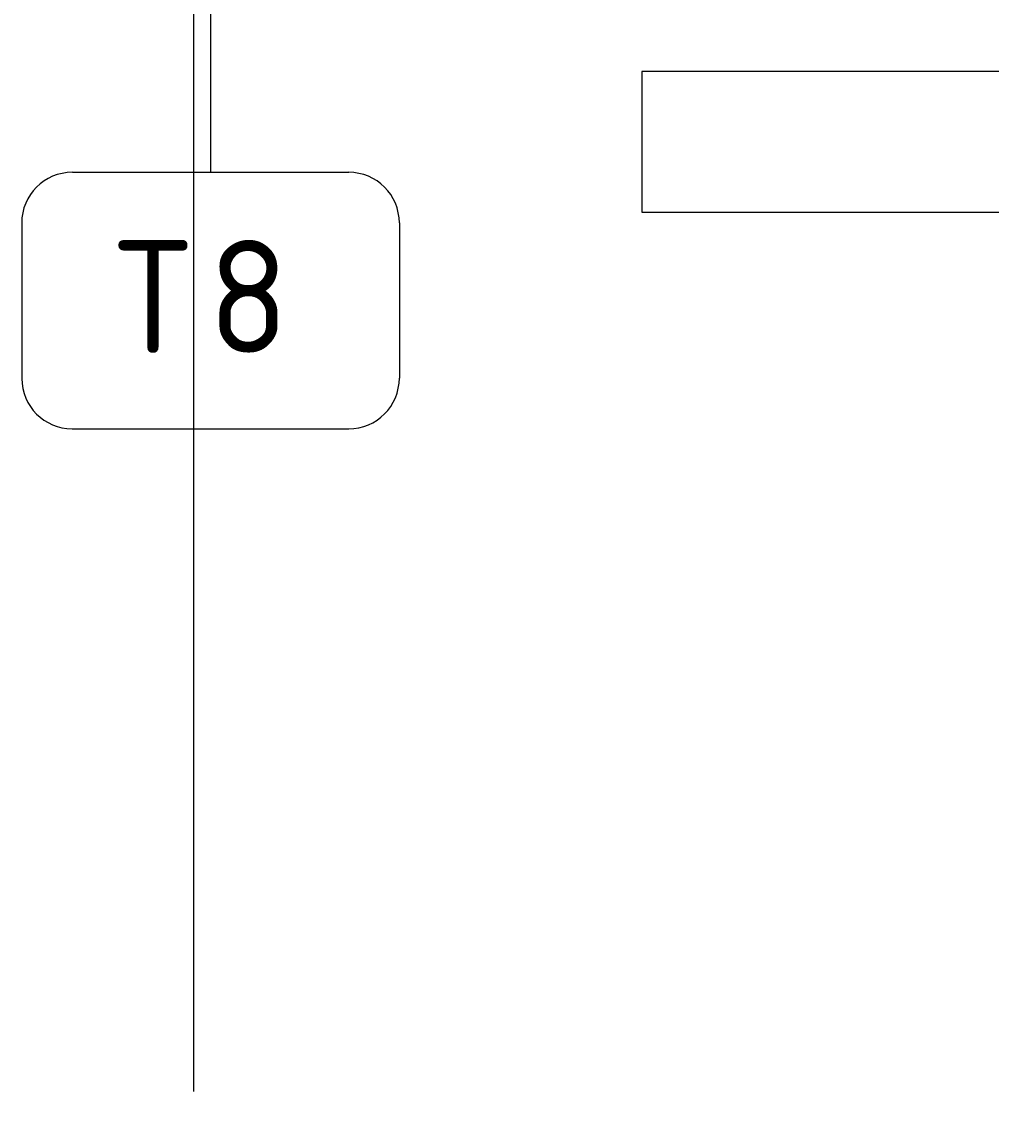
# Model space of a CAD drawing. Header units: millimetres. Extents: x 35092 to 251863, y -8553 to 29549.
# Drawn here: x 54154 to 55877, y 23898 to 25830 of the extents above; entities that cross this region are included whole.
import ezdxf

# ---------------------------------------------------------------- set-up
doc = ezdxf.new("R2010")
doc.units = ezdxf.units.MM
doc.linetypes.add('Осевая', pattern=[3175, 635, -476.25, 1587.5, -476.25])
doc.layers.add('I-FURN-1', color=9, linetype='Continuous', lineweight=9, true_color=0x808080)
for name, color, linetype, lineweight in [('I-FURN-IDEN', 7, 'Continuous', 9), ('Оси', 7, 'Continuous', 9), ('Оси-2', 7, 'Осевая', 9)]:
    doc.layers.add(name, color=color, linetype=linetype, lineweight=lineweight)
doc.styles.add('GOST Common', font='GOST_Common.ttf', dxfattribs={"height": 200})

# ---------------------------------------------------------------- blocks, each defined once
blk = doc.blocks.new('Стол базовый прямоугольный - 5_7-26328560-План расстановки мебели и оборудования 2 этажа в осях 12-23')
at = {"layer": 'I-FURN-1'}
for p, q in [((1000, 125), (-1000, 125)), ((-1000, 125), (-1000, -125)), ((1000, -125), (1000, 125)), ((-1000, -125), (1000, -125))]:
    blk.add_line(p, q, dxfattribs=at)
blk = doc.blocks.new('Марка_Мебель - В прямоуг_Balcon_Марка-25523697-План расстановки мебели и оборудования 2 этажа в осях 12-23')
at = {"layer": 'I-FURN-IDEN'}
for p, q in [((-2.455, 2.278), (2.455, 2.278)), ((-3.355, 1.378), (-3.355, -1.384)), ((3.355, 1.378), (3.355, -1.378)), ((-2.461, -2.278), (2.455, -2.278))]:
    blk.add_line(p, q, dxfattribs=at)
for centre, radius, start, end in [((-2.455, 1.378), 0.9, 90, 180), ((2.455, 1.378), 0.9, 0, 90), ((-2.461, -1.384), 0.893, 180, 270), ((2.455, -1.378), 0.9, 270, 0)]:
    blk.add_arc(centre, radius, start, end, dxfattribs=at)

msp = doc.modelspace()

# ---------------------------------------------------------------- linework, layer by layer
at = {"layer": 'I-FURN-IDEN'}
msp.add_line((54489.6, 26377.1), (54489.6, 25562.8), dxfattribs=at)
at = {"layer": 'Оси'}
msp.add_line((54460, 24898.1), (54460, 27398.1), dxfattribs=at)
at = {"layer": 'Оси-2'}
msp.add_line((54460, 593.7), (54460, 24898.1), dxfattribs=at)

# ---------------------------------------------------------------- block references
at = {"layer": 'I-FURN-1', "rotation": 180}
msp.add_blockref('Стол базовый прямоугольный - 5_7-26328560-План расстановки мебели и оборудования 2 этажа в осях 12-23', (56256.2, 25617.2), dxfattribs=at)
at = {"layer": 'I-FURN-IDEN', "xscale": 99.99999999999993, "yscale": 99.99999999999993, "zscale": 99.99999999999993}
msp.add_blockref('Марка_Мебель - В прямоуг_Balcon_Марка-25523697-План расстановки мебели и оборудования 2 этажа в осях 12-23', (54489.6, 25335), dxfattribs=at)

# ---------------------------------------------------------------- texts
at = {"layer": 'I-FURN-IDEN', "char_height": 200, "attachment_point": 1, "style": 'GOST Common'}
for s, insert, width in [('\\fGOST Common|b0|i0|c204|p34|;Т', (54319.6, 25442.1), 200.422), ('\\fGOST Common|b0|i0|c204|p34|;8', (54485, 25442.1), 176.371)]:
    msp.add_mtext(s, dxfattribs=dict(at, insert=insert, width=width))

doc.saveas('drawing.dxf')
